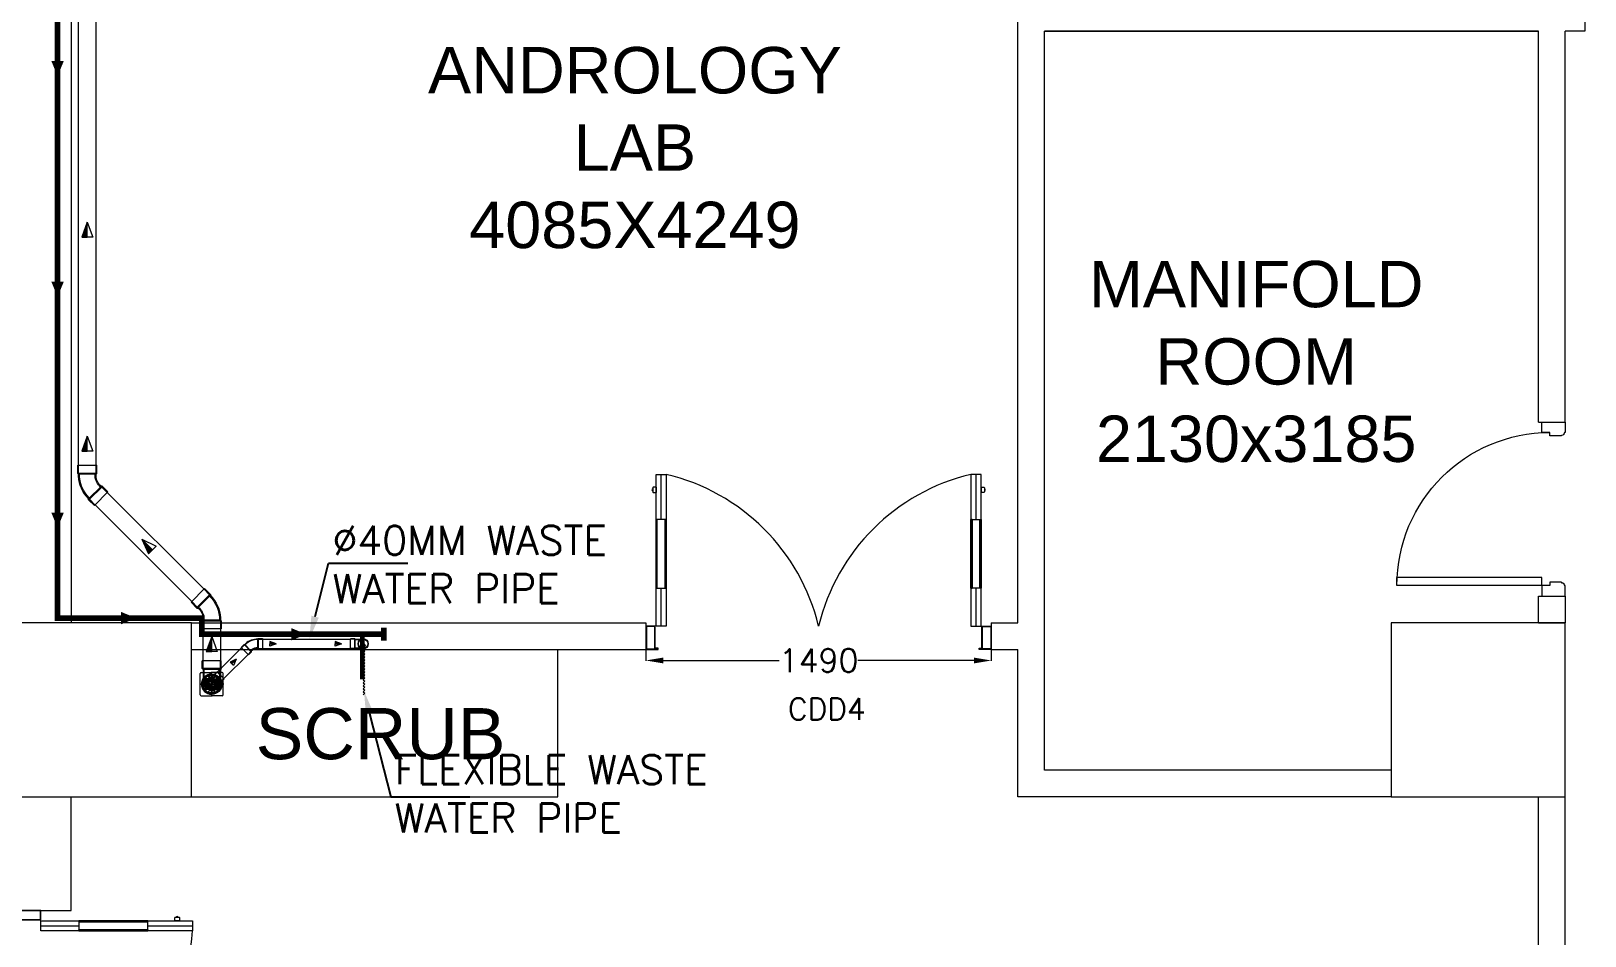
# Model space of a CAD drawing. Extents: x 3505867 to 4040009, y -660366 to -590408.
# Drawn here: x 3858648 to 3865352, y -603838 to -599938 of the extents above; entities that cross this region are included whole.
import ezdxf
from ezdxf import colors
from ezdxf.entities.mleader import LeaderData, LeaderLine
from ezdxf.math import Vec2, Vec3

# ---------------------------------------------------------------- set-up
doc = ezdxf.new("R2010")
doc.units = 0
doc.header["$LTSCALE"] = 6
doc.header["$MEASUREMENT"] = 0
doc.linetypes.add('AI9-LType1', pattern=[1.875, 1.25, -0.625])
doc.linetypes.add('CENTER2', pattern=[1.125, 0.75, -0.125, 0.125, -0.125])
doc.layers.get('0').update_dxf_attribs({"linetype": 'CONTINUOUS', "lineweight": 0})
doc.layers.get('Defpoints').update_dxf_attribs({"linetype": 'CONTINUOUS', "lineweight": 0})
for name, color, linetype, lineweight in [('1200 Door', 144, 'CONTINUOUS', 0), ('22-FTfix', 8, 'CONTINUOUS', 0), ('COL', 5, 'CONTINUOUS', 0), ('DIM', 7, 'CONTINUOUS', 0), ('DOOR', 44, 'CONTINUOUS', 0), ('Double Leaf Door', 4, 'CONTINUOUS', 0), ('furniture', 33, 'CONTINUOUS', 0), ('PHE-SP', 1, 'CONTINUOUS', 0), ('phe-text', 1, 'CONTINUOUS', 0), ('PL- WASTE PIPE', 6, 'CONTINUOUS', 0), ('PL-SOFT  WATER SUPPLY PIPE', 162, 'CONTINUOUS', 0), ('PL-SOIL PIPE', 1, 'CONTINUOUS', 0), ('PL-WATER PIPING', 1, 'CONTINUOUS', 0), ('WALL', 10, 'CONTINUOUS', 0)]:
    doc.layers.add(name, color=color, linetype=linetype, lineweight=lineweight)
doc.styles.add('ARIAL', font='arial.ttf')
doc.styles.add('ROMANS', font='romans.shx')
doc.styles.get("Standard").update_dxf_attribs({"font": 'SIMPLEX'})
doc.dimstyles.new('AEPL1', dxfattribs={"dimtxt": 100, "dimasz": 75, "dimexe": 1.25, "dimexo": 50, "dimtad": 0, "dimdec": 0, "dimtxsty": 'ROMANS', "dimcen": 2.5, "dimclrd": 7, "dimclre": 7, "dimadec": 0, "dimazin": 0, "dimtfac": 1, "dimtdec": 0, "dimtmove": 0, "dimatfit": 3, "dimfxl": 1, "dimlwd": 0, "dimlwe": 0, "dimarcsym": 0})

# ---------------------------------------------------------------- blocks, each defined once
blk = doc.blocks.new('750')
at = {"layer": 'DOOR'}
for p, q in [((-50, 705), (-47.5, 705)), ((-35, 690), (-35, 692.5)), ((50, 45), (50, 80)), ((50, 80), (675, 80)), ((675, 45), (675, 80)), ((-50, 45), (-47.5, 45)), ((-35, 60), (-35, 57.5)), ((50, 45), (675, 45))]:
    blk.add_line(p, q, dxfattribs=at)
for points in [[(15, 690), (15, 705), (50, 705), (50, 750), (-50, 750), (-50, 705)], [(-35, 690), (15, 690)], [(15, 60), (15, 45), (50, 45), (50, 0), (-50, 0), (-50, 45)], [(-35, 60), (15, 60)]]:
    blk.add_lwpolyline(points, dxfattribs=at)
for centre, start, end in [((-35, 705), 180, 270), ((-35, 45), 90, 180)]:
    blk.add_arc(centre, 12.5, start, end, dxfattribs=at)
at = {"layer": 'DOOR', "color": 145}
blk.add_arc((15, 45), 660, 0, 90, dxfattribs=at)
blk = doc.blocks.new('*D605')
at = {"layer": 'Defpoints', "color": 0, "linetype": 'ByBlock', "transparency": 16777216}
for p in [(-26230, 11392.2), (-24740, 11392.2), (-24740, 11287.3)]:
    blk.add_point(p, dxfattribs=at)
at = {"layer": 'DIM', "color": 7, "linetype": 'ByBlock', "lineweight": 0, "transparency": 16777216}
for p, q in [((-26230, 11342.2), (-26230, 11286.1)), ((-24740, 11342.2), (-24740, 11286.1)), ((-26155, 11287.3), (-25654.7, 11287.3)), ((-24815, 11287.3), (-25315.3, 11287.3))]:
    blk.add_line(p, q, dxfattribs=at)
at = {"layer": 'DIM', "color": 7, "linetype": 'ByBlock', "transparency": 16777216}
for points in [[(-26155, 11299.8), (-26155, 11274.8), (-26230, 11287.3)], [(-24815, 11299.8), (-24815, 11274.8), (-24740, 11287.3)]]:
    blk.add_solid(points, dxfattribs=at)
at = {"layer": 'DIM', "color": 0, "linetype": 'ByBlock', "transparency": 16777216, "insert": (-25485, 11287.3), "char_height": 100, "attachment_point": 5, "style": 'ROMANS'}
blk.add_mtext('1490', dxfattribs=at)
blk = doc.blocks.new('1500x2100x100 DD')
at = {"layer": 'Double Leaf Door'}
for points in [[(49.2, 263.9), (54.1, 263.9), (54.1, 560.4), (49.2, 560.4)], [(92.8, 560.4), (87.8, 560.4), (87.8, 263.9), (92.8, 263.9)], [(1407.2, 560.4), (1412.2, 560.4), (1412.2, 263.9), (1407.2, 263.9)], [(1450.8, 263.9), (1445.9, 263.9), (1445.9, 560.4), (1450.8, 560.4)]]:
    blk.add_hatch(color=6, dxfattribs=at).paths.add_polyline_path(points)
at = {"layer": 'Double Leaf Door', "color": 8}
for p, q in [((49.2, 100), (49.2, 754.2)), ((49.2, 754.2), (92.8, 754.2)), ((71, 560.4), (71, 754.2)), ((92.8, 754.2), (92.8, 100)), ((1450.8, 754.2), (1407.2, 754.2)), ((1407.2, 754.2), (1407.2, 100)), ((1429, 560.4), (1429, 754.2)), ((1450.8, 100), (1450.8, 754.2)), ((34.8, 696.7), (34.8, 678.8)), ((49.2, 698.7), (36.7, 698.7)), ((36.7, 676.8), (49.2, 676.8)), ((49.2, 698.7), (49.2, 676.8)), ((1450.8, 698.7), (1463.3, 698.7)), ((1450.8, 698.7), (1450.8, 676.8)), ((1463.3, 676.8), (1450.8, 676.8)), ((1465.2, 696.7), (1465.2, 678.8)), ((71, 100), (71, 263.9)), ((1429, 100), (1429, 263.9)), ((5, 100), (5, 0)), ((45.2, 100), (5, 100)), ((7, 98), (7, 2)), ((43.2, 98), (7, 98)), ((43.2, 3), (43.2, 98)), ((45.2, 5), (45.2, 100)), ((92.8, 100), (49.2, 100)), ((1407.2, 100), (1450.8, 100)), ((1454.8, 5), (1454.8, 100)), ((1454.8, 100), (1495, 100)), ((1456.8, 3), (1456.8, 98)), ((1456.8, 98), (1493, 98)), ((1493, 98), (1493, 2)), ((1495, 100), (1495, 0)), ((5, 0), (45.2, 0)), ((7, 2), (45.2, 2)), ((55.1, 3), (43.2, 3)), ((57.1, 5), (45.2, 5)), ((45.2, 2), (55.1, 2)), ((45.2, 0), (57.1, 0)), ((55.1, 2), (55.1, 3)), ((57.1, 0), (57.1, 5)), ((1442.9, 0), (1442.9, 5)), ((1442.9, 5), (1454.8, 5)), ((1454.8, 0), (1442.9, 0)), ((1444.9, 2), (1444.9, 3)), ((1444.9, 3), (1456.8, 3)), ((1454.8, 2), (1444.9, 2)), ((1493, 2), (1454.8, 2)), ((1495, 0), (1454.8, 0))]:
    blk.add_line(p, q, dxfattribs=at)
at = {"layer": 'Double Leaf Door', "color": 6}
for p, q in [((92.8, 560.4), (49.2, 560.4)), ((49.2, 560.4), (49.2, 263.9)), ((54.1, 263.9), (54.1, 560.4)), ((87.8, 263.9), (87.8, 560.4)), ((92.8, 263.9), (92.8, 560.4)), ((1407.2, 263.9), (1407.2, 560.4)), ((1407.2, 560.4), (1450.8, 560.4)), ((1412.2, 263.9), (1412.2, 560.4)), ((1445.9, 263.9), (1445.9, 560.4)), ((1450.8, 560.4), (1450.8, 263.9)), ((49.2, 263.9), (92.8, 263.9)), ((1450.8, 263.9), (1407.2, 263.9))]:
    blk.add_line(p, q, dxfattribs=at)
at = {"layer": 'Double Leaf Door', "color": 6, "ltscale": 100}
for p, q in [((87.8, 560.4), (87.8, 263.9)), ((1412.2, 560.4), (1412.2, 263.9))]:
    blk.add_line(p, q, dxfattribs=at)
at = {"layer": 'Double Leaf Door', "color": 6}
for points in [[(49.2, 560.4), (49.2, 263.9), (54.1, 263.9), (54.1, 560.4), (49.2, 560.4)], [(92.8, 560.4), (92.8, 263.9), (87.8, 263.9), (87.8, 560.4), (92.8, 560.4)], [(1407.2, 560.4), (1407.2, 263.9), (1412.2, 263.9), (1412.2, 560.4), (1407.2, 560.4)], [(1450.8, 560.4), (1450.8, 263.9), (1445.9, 263.9), (1445.9, 560.4), (1450.8, 560.4)]]:
    blk.add_lwpolyline(points, dxfattribs=at)
at = {"layer": 'Double Leaf Door', "ltscale": 5000}
for points in [[(49.2, 560.4), (49.2, 263.9), (54.1, 263.9), (54.1, 560.4), (49.2, 560.4)], [(1450.8, 560.4), (1450.8, 263.9), (1445.9, 263.9), (1445.9, 560.4), (1450.8, 560.4)]]:
    blk.add_lwpolyline(points, dxfattribs=at)
at = {"layer": 'Double Leaf Door', "color": 8}
for centre, radius, start, end in [((-111.3, -108), 886, 13.57447, 76.68363), ((1611.3, -108), 886, 103.31637, 166.42553), ((34.8, 687.7), 3.72, 90, 270), ((36.7, 696.7), 1.98, 90, 180), ((36.7, 678.8), 1.98, 180, 270), ((1463.3, 696.7), 1.98, 0, 90), ((1463.3, 678.8), 1.98, 270, 0), ((1465.2, 687.7), 3.72, 270, 90)]:
    blk.add_arc(centre, radius, start, end, dxfattribs=at)
blk = doc.blocks.new('1800x100')
at = {"layer": 'Double Leaf Door'}
for points in [[(101627.9, -31394.5), (101632.8, -31394.5), (101632.8, -31098), (101627.9, -31098)], [(101671.5, -31098), (101666.6, -31098), (101666.6, -31394.5), (101671.5, -31394.5)], [(103255.9, -31098), (103260.9, -31098), (103260.9, -31394.5), (103255.9, -31394.5)], [(103299.6, -31394.5), (103294.6, -31394.5), (103294.6, -31098), (103299.6, -31098)]]:
    blk.add_hatch(color=6, dxfattribs=at).paths.add_polyline_path(points)
at = {"layer": 'Double Leaf Door', "color": 8}
for p, q in [((101613.5, -30961.8), (101613.5, -30979.7)), ((101627.9, -30959.8), (101615.5, -30959.8)), ((101627.9, -31558.5), (101627.9, -30904.2)), ((101627.9, -30904.2), (101671.5, -30904.2)), ((101627.9, -30959.8), (101627.9, -30981.7)), ((101649.7, -31098), (101649.7, -30904.2)), ((101671.5, -30904.2), (101671.5, -31558.5)), ((103299.6, -30904.2), (103255.9, -30904.2)), ((103255.9, -30904.2), (103255.9, -31558.5)), ((103277.8, -31098), (103277.8, -30904.2)), ((103299.6, -31558.5), (103299.6, -30904.2)), ((103299.6, -30959.8), (103312, -30959.8)), ((103299.6, -30959.8), (103299.6, -30981.7)), ((103314, -30961.8), (103314, -30979.7)), ((101615.5, -30981.7), (101627.9, -30981.7)), ((103312, -30981.7), (103299.6, -30981.7)), ((101649.7, -31558.5), (101649.7, -31394.5)), ((103277.8, -31558.5), (103277.8, -31394.5)), ((101583.7, -31558.5), (101583.7, -31658.5)), ((101623.9, -31558.5), (101583.7, -31558.5)), ((101585.7, -31560.5), (101585.7, -31656.5)), ((101621.9, -31560.5), (101585.7, -31560.5)), ((101621.9, -31655.5), (101621.9, -31560.5)), ((101623.9, -31653.5), (101623.9, -31558.5)), ((101671.5, -31558.5), (101627.9, -31558.5)), ((103255.9, -31558.5), (103299.6, -31558.5)), ((103303.6, -31653.5), (103303.6, -31558.5)), ((103303.6, -31558.5), (103343.7, -31558.5)), ((103305.5, -31655.5), (103305.5, -31560.5)), ((103305.5, -31560.5), (103341.8, -31560.5)), ((103341.8, -31560.5), (103341.8, -31656.5)), ((103343.7, -31558.5), (103343.7, -31658.5)), ((101583.7, -31658.5), (101623.9, -31658.5)), ((101585.7, -31656.5), (101623.9, -31656.5)), ((101633.8, -31655.5), (101621.9, -31655.5)), ((101635.8, -31653.5), (101623.9, -31653.5)), ((101623.9, -31656.5), (101633.8, -31656.5)), ((101623.9, -31658.5), (101635.8, -31658.5)), ((101633.8, -31656.5), (101633.8, -31655.5)), ((101635.8, -31658.5), (101635.8, -31653.5)), ((103291.6, -31658.5), (103291.6, -31653.5)), ((103291.6, -31653.5), (103303.6, -31653.5)), ((103303.6, -31658.5), (103291.6, -31658.5)), ((103293.6, -31656.5), (103293.6, -31655.5)), ((103293.6, -31655.5), (103305.5, -31655.5)), ((103303.6, -31656.5), (103293.6, -31656.5)), ((103341.8, -31656.5), (103303.6, -31656.5)), ((103343.7, -31658.5), (103303.6, -31658.5))]:
    blk.add_line(p, q, dxfattribs=at)
at = {"layer": 'Double Leaf Door', "color": 6}
for p, q in [((101671.5, -31098), (101627.9, -31098)), ((101627.9, -31098), (101627.9, -31394.5)), ((101632.8, -31394.5), (101632.8, -31098)), ((101666.6, -31394.5), (101666.6, -31098)), ((101671.5, -31394.5), (101671.5, -31098)), ((103255.9, -31394.5), (103255.9, -31098)), ((103255.9, -31098), (103299.6, -31098)), ((103260.9, -31394.5), (103260.9, -31098)), ((103294.6, -31394.5), (103294.6, -31098)), ((103299.6, -31098), (103299.6, -31394.5)), ((101627.9, -31394.5), (101671.5, -31394.5)), ((103299.6, -31394.5), (103255.9, -31394.5))]:
    blk.add_line(p, q, dxfattribs=at)
at = {"layer": 'Double Leaf Door', "color": 6, "ltscale": 100}
for p, q in [((101666.6, -31098), (101666.6, -31394.5)), ((103260.9, -31098), (103260.9, -31394.5))]:
    blk.add_line(p, q, dxfattribs=at)
at = {"layer": 'Double Leaf Door', "color": 6}
for points in [[(101627.9, -31098), (101627.9, -31394.5), (101632.8, -31394.5), (101632.8, -31098), (101627.9, -31098)], [(101671.5, -31098), (101671.5, -31394.5), (101666.6, -31394.5), (101666.6, -31098), (101671.5, -31098)], [(103255.9, -31098), (103255.9, -31394.5), (103260.9, -31394.5), (103260.9, -31098), (103255.9, -31098)], [(103299.6, -31098), (103299.6, -31394.5), (103294.6, -31394.5), (103294.6, -31098), (103299.6, -31098)]]:
    blk.add_lwpolyline(points, dxfattribs=at)
at = {"layer": 'Double Leaf Door', "ltscale": 5000}
for points in [[(101627.9, -31098), (101627.9, -31394.5), (101632.8, -31394.5), (101632.8, -31098), (101627.9, -31098)], [(103299.6, -31098), (103299.6, -31394.5), (103294.6, -31394.5), (103294.6, -31098), (103299.6, -31098)]]:
    blk.add_lwpolyline(points, dxfattribs=at)
at = {"layer": 'Double Leaf Door', "color": 8}
for centre, radius, start, end in [((101613.5, -30970.7), 3.72, 90, 270), ((101615.5, -30961.8), 1.98, 90, 180), ((101601.6, -31795.7), 894.2, 15.3848, 85.51147), ((103268.8, -31726.5), 822.4, 90.89566, 168.20807), ((103312, -30961.8), 1.98, 0, 90), ((103314, -30970.7), 3.72, 270, 90), ((101615.5, -30979.7), 1.98, 180, 270), ((103312, -30979.7), 1.98, 270, 0)]:
    blk.add_arc(centre, radius, start, end, dxfattribs=at)
blk = doc.blocks.new('RISER UP 100')
at = {"color": 0, "linetype": 'Continuous'}
for p, q in [((-98.5, 60), (-148.5, 60)), ((-148.5, -60), (-148.5, 60)), ((-98.5, 60), (-93.5, 55)), ((-93.5, 55), (-24, 55)), ((-98.5, -60), (-148.5, -60)), ((-98.5, -60), (-93.5, -55)), ((-93.5, -55), (-24, -55))]:
    blk.add_line(p, q, dxfattribs=at)
at = {"color": 8, "linetype": 'Continuous', "lineweight": 0, "ltscale": 0.005}
for p, q in [((-98.5, 55), (-148.5, 55)), ((-98.5, -55), (-98.5, 55)), ((-98.5, 55), (-93.5, 50)), ((-93.5, -50), (-93.5, 50)), ((-93.5, 50), (-33.2, 50)), ((-98.5, -55), (-148.5, -55)), ((-98.5, -55), (-93.5, -50)), ((-93.5, -50), (-33.2, -50))]:
    blk.add_line(p, q, dxfattribs=at)
at = {"color": 8, "linetype": 'CENTER2', "lineweight": 0}
for p, q in [((-15, 0), (15, 0)), ((0, 15), (0, -15))]:
    blk.add_line(p, q, dxfattribs=at)
at = {"color": 0, "linetype": 'Continuous'}
blk.add_circle((0, 0), 60, dxfattribs=at)
at = {"color": 8, "linetype": 'Continuous', "lineweight": 0, "ltscale": 0.005}
blk.add_circle((0, 0), 55, dxfattribs=at)
at = {"color": 8, "linetype": 'Continuous', "lineweight": 0}
for centre, start, end in [((0, 27.5), 90, 270), ((0, -27.5), 270, 90)]:
    blk.add_arc(centre, 27.5, start, end, dxfattribs=at)
blk = doc.blocks.new('A$C525867A1')
at = {"layer": '22-FTfix', "color": 1, "lineweight": 0}
for p, q in [((-3.7, 76.6), (-40.1, 40.1)), ((76.4, 3.7), (3.3, 76.6)), ((-76.6, 3.5), (-40.1, 40.1)), ((42, 42.1), (-42, -42.1)), ((-3.5, -76.4), (-76.6, -3.4)), ((3.4, -76.4), (39.9, -39.8)), ((76.4, -3.3), (39.9, -39.8))]:
    blk.add_line(p, q, dxfattribs=at)
at = {"layer": '22-FTfix', "color": 1, "linetype": 'AI9-LType1', "lineweight": 0}
blk.add_line((42, -41.9), (-42.2, 42.1), dxfattribs=at)
at = {"layer": '22-FTfix', "color": 3, "lineweight": 0}
for p, q in [((-18.4, 18.3), (-39.5, -2.8)), ((-10.4, 10.4), (-35.8, -15.1)), ((-14.5, 14.5), (-35.7, -6.6)), ((-23.3, 23.2), (-32.4, 14)), ((-6.5, 6.5), (-31.9, -18.9)), ((-23.3, 23.2), (-14.1, 32.4)), ((-18.4, 18.3), (2.7, 39.5)), ((-14.5, 14.5), (6.6, 35.7)), ((-10.4, 10.4), (15, 35.8)), ((-6.5, 6.5), (18.9, 32)), ((-1.9, 1.2), (-1.5, 1.5)), ((-1.4, 0.7), (-1.9, 1.2)), ((-1.2, 1.9), (-1.5, 1.5)), ((-0.7, 1.4), (-1.2, 1.9)), ((1.2, 1.9), (0.7, 1.4)), ((1.9, 1.2), (1.2, 1.9)), ((1.9, 1.2), (1.4, 0.7)), ((5.2, 9.3), (24.6, 28.7)), ((6.5, -6.5), (31.9, 18.9)), ((9.2, 5.2), (28.6, 24.6)), ((10.4, -10.4), (35.8, 15.1)), ((14.5, -14.5), (35.7, 6.6)), ((18.4, -18.3), (39.5, 2.8)), ((-9.2, -5.2), (-28.6, -24.6)), ((-5.2, -9.3), (-24.6, -28.7)), ((6.5, -6.5), (-18.9, -32)), ((10.4, -10.4), (-15, -35.8)), ((14.5, -14.5), (-6.6, -35.7)), ((18.4, -18.3), (-2.7, -39.5)), ((-1.9, -1.2), (-1.4, -0.7)), ((-1.2, -1.9), (-1.9, -1.2)), ((-1.2, -1.9), (-0.7, -1.4)), ((1.2, -1.9), (0.7, -1.4)), ((1.2, -1.9), (1.5, -1.5)), ((1.9, -1.2), (1.4, -0.7)), ((1.9, -1.2), (1.5, -1.5)), ((23.3, -23.2), (14.1, -32.4)), ((23.3, -23.2), (32.4, -14))]:
    blk.add_line(p, q, dxfattribs=at)
at = {"layer": '22-FTfix', "color": 1, "lineweight": 0}
blk.add_circle((-0.1, 0.1), 49.4, dxfattribs=at)
at = {"layer": '22-FTfix', "color": 3, "lineweight": 0}
for centre, radius in [((0, 0), 45.2), ((-0.1, -0.1), 44.9), ((0, 0), 4.18), ((0, 0), 3.93)]:
    blk.add_circle(centre, radius, dxfattribs=at)
at = {"layer": '22-FTfix', "color": 1, "lineweight": 0}
for points in [[(3.3, 76.6), (1.4, 78.5), (-1.8, 78.5), (-3.7, 76.6)], [(-76.6, 3.5), (-78.5, 1.6), (-78.5, -1.5), (-76.6, -3.4)], [(76.4, -3.3), (78.3, -1.4), (78.3, 1.8), (76.4, 3.7)], [(-3.5, -76.4), (-1.6, -78.3), (1.5, -78.3), (3.4, -76.4)]]:
    blk.add_open_spline(points, degree=3, dxfattribs=at)
for points in [[(-35.3, 35.2), (-54.6, 15.8), (-54.6, -15.7), (-35.2, -35), (-15.8, -54.4), (15.7, -54.4), (35, -35)], [(-35.3, 35.2), (-15.9, 54.6), (15.5, 54.6), (35, 35.3), (54.4, 15.9), (54.4, -15.6), (35, -35)]]:
    blk.add_open_spline(points, degree=3, knots=[0, 0, 0, 0, 1, 1, 1, 2, 2, 2, 2], dxfattribs=at)
at = {"layer": '22-FTfix', "color": 3, "lineweight": 0}
for points in [[(-36.8, 17.1), (-37.4, 15.7), (-36.8, 14.1), (-35.5, 13.5), (-34.4, 13), (-33.2, 13.2), (-32.4, 14)], [(-14.1, 32.4), (-13, 33.4), (-13, 35.2), (-14.1, 36.2), (-14.9, 37), (-16.1, 37.2), (-17.2, 36.7)], [(6.6, 35.7), (7.6, 36.7), (7.6, 38.5), (6.6, 39.5), (5.5, 40.6), (3.8, 40.6), (2.7, 39.5)], [(5.2, 9.3), (4.1, 8.1), (4.1, 6.3), (5.2, 5.2), (6.3, 4.1), (8.1, 4.1), (9.2, 5.2)], [(18.9, 32), (19.9, 33), (19.9, 34.8), (18.9, 35.8), (17.8, 36.9), (16.1, 36.9), (15, 35.8)], [(28.6, 24.6), (29.7, 25.7), (29.7, 27.6), (28.6, 28.7), (27.5, 29.8), (25.7, 29.8), (24.6, 28.7)], [(35.8, 15.1), (36.8, 16.2), (36.8, 17.9), (35.8, 18.9), (34.7, 20), (33, 20), (31.9, 18.9)], [(39.5, 2.8), (40.6, 3.9), (40.5, 5.6), (39.5, 6.6), (38.4, 7.7), (36.7, 7.7), (35.7, 6.6)], [(-39.5, -2.8), (-40.6, -3.9), (-40.5, -5.6), (-39.5, -6.6), (-38.4, -7.7), (-36.7, -7.7), (-35.7, -6.6)], [(-35.8, -15.1), (-36.8, -16.2), (-36.8, -17.9), (-35.8, -18.9), (-34.7, -20), (-33, -20), (-31.9, -18.9)], [(-28.6, -24.6), (-29.7, -25.7), (-29.7, -27.6), (-28.6, -28.7), (-27.5, -29.8), (-25.7, -29.8), (-24.6, -28.7)], [(-18.9, -32), (-19.9, -33), (-19.9, -34.8), (-18.9, -35.8), (-17.8, -36.9), (-16.1, -36.9), (-15, -35.8)], [(-5.2, -9.3), (-4.1, -8.1), (-4.1, -6.3), (-5.2, -5.2), (-6.3, -4.1), (-8.1, -4.1), (-9.2, -5.2)], [(-6.6, -35.7), (-7.6, -36.7), (-7.6, -38.4), (-6.6, -39.5), (-5.5, -40.6), (-3.8, -40.6), (-2.7, -39.5)], [(14.1, -32.4), (13, -33.4), (13, -35.1), (14.1, -36.2), (14.9, -37), (16.1, -37.2), (17.2, -36.7)], [(36.8, -17.1), (37.4, -15.7), (36.8, -14.1), (35.5, -13.5), (34.4, -13), (33.2, -13.2), (32.4, -14)]]:
    blk.add_open_spline(points, degree=3, knots=[0, 0, 0, 0, 1, 1, 1, 2, 2, 2, 2], dxfattribs=at)
for points in [[(-28.7, 28.6), (-32, 25.3), (-34.8, 21.4), (-36.8, 17.1)], [(-17.2, 36.7), (-21.4, 34.7), (-25.3, 32), (-28.7, 28.6)], [(-1.4, -0.7), (-1, -0.3), (-1, 0.3), (-1.4, 0.7)], [(-0.7, 1.4), (-0.3, 1), (0.3, 1), (0.7, 1.4)], [(1.4, 0.7), (1, 0.3), (1, -0.3), (1.4, -0.7)], [(0.7, -1.4), (0.3, -1), (-0.3, -1), (-0.7, -1.4)], [(17.2, -36.7), (21.4, -34.7), (25.3, -32), (28.7, -28.6)], [(28.7, -28.6), (32, -25.3), (34.8, -21.4), (36.8, -17.1)]]:
    blk.add_open_spline(points, degree=3, dxfattribs=at)
blk = doc.blocks.new('G$C6D3250BF')
at = {"layer": 'PL- WASTE PIPE', "linetype": 'ByBlock', "ltscale": 5, "xscale": -0.08841918452952499, "yscale": 0.08841918454157253, "zscale": 0.08841918448567115, "rotation": 225.0593839872961}
blk.add_blockref('A$C525867A1', (0, 0), dxfattribs=at)
blk = doc.blocks.new('100 ELBOW')
at = {"color": 0, "linetype": 'Continuous'}
for p, q in [((-77.3, 0.5), (-85.9, -8)), ((72.2, 60.9), (66.6, 55.2)), ((72.2, 60.9), (123.7, 60.9)), ((123.7, 60.9), (123.7, -60.9)), ((-94.1, -8), (-130.6, -44.4)), ((-130.6, -44.4), (-44.4, -130.6)), ((-94.1, -8), (-85.9, -8)), ((-8, -94.1), (-44.4, -130.6)), ((-0.4, -78.2), (-8, -85.8)), ((-8, -94.1), (-8, -85.8)), ((72.2, -60.9), (66.4, -55.1)), ((72.2, -60.9), (123.7, -60.9))]:
    blk.add_line(p, q, dxfattribs=at)
at = {"color": 8, "linetype": 'Continuous', "lineweight": 0, "ltscale": 0.005}
for p, q in [((68.7, -49.1), (68.7, 49.1)), ((74.6, 55), (68.9, 49.3)), ((74.6, -55), (74.6, 55)), ((74.6, 55), (123.7, 55)), ((-91.7, -13.9), (-126.4, -48.6)), ((-91.7, -13.9), (-13.9, -91.7)), ((-91.7, -13.9), (-83.3, -13.9)), ((-83.4, -13.9), (-13.9, -83.3)), ((-13.9, -91.7), (-48.6, -126.4)), ((-4.5, -73.9), (-13.9, -83.3)), ((-13.9, -91.7), (-13.9, -83.3)), ((74.6, -55), (68.9, -49.3)), ((74.6, -55), (123.7, -55))]:
    blk.add_line(p, q, dxfattribs=at)
at = {"color": 8, "linetype": 'Continuous', "ltscale": 0.005}
blk.add_line((-72.3, -2.8), (-73.3, -3.7), dxfattribs=at)
at = {"color": 8, "linetype": 'Continuous', "lineweight": 0, "ltscale": 0.005}
for centre, radius, start, end in [((61.5, -148.1), 197.5, 87.86176, 137.18), ((60.9, -147.1), 98.2, 85.3383, 131.76601)]:
    blk.add_arc(centre, radius, start, end, dxfattribs=at)
at = {"color": 0, "linetype": 'Continuous'}
for centre, radius, start, end in [((61.6, -148.2), 203.5, 88.5977, 133.05078), ((60.9, -147.1), 92.3, 86.66432, 131.66432)]:
    blk.add_arc(centre, radius, start, end, dxfattribs=at)
blk = doc.blocks.new('A$C0B1B3CFA')
at = {"layer": 'PHE-SP'}
h = blk.add_hatch(color=7, dxfattribs=at)
h.dxf.hatch_style = 1
h.paths.add_polyline_path([(-0.0495, 0.0226), (-0.0495, 0), (0.0124, 0)])
at = {"layer": 'PHE-SP', "color": 7}
for points in [[(-0.0495, 0), (0.0124, 0), (-0.0495, 0.0226), (-0.0495, 0)], [(-0.0495, 0), (0.0124, 0), (-0.0495, -0.0226), (-0.0495, 0)]]:
    blk.add_lwpolyline(points, dxfattribs=at)
blk = doc.blocks.new('Z$W@#3BD47561')
at = {"layer": 'PHE-SP', "xscale": 49.00933755098914, "yscale": 49.00933755098914, "zscale": 49.00933755098914, "rotation": 270}
blk.add_blockref('A$C0B1B3CFA', (0, 0), dxfattribs=at)
blk = doc.blocks.new('Z$W@#4AA511D8')
at = {"layer": 'phe-text', "linetype": 'ByBlock', "lineweight": -2, "ltscale": 0.5, "xscale": 0.0244727334018079, "yscale": 0.0244727334018079, "zscale": 0.0244727334018079, "rotation": 270}
blk.add_blockref('Z$W@#3BD47561', (0.0148, 0), dxfattribs=at)
blk = doc.blocks.new('aa')
at = {"layer": 'PL- WASTE PIPE', "color": 4, "ltscale": 5}
for p, q in [((-2.73, 0.11), (-2.56, -0.11)), ((-2.56, -0.11), (-2.35, 0.11)), ((-2.35, 0.11), (-2.18, -0.11)), ((-2.18, -0.11), (-1.97, 0.11)), ((-1.97, 0.11), (-1.81, -0.11)), ((-1.81, -0.11), (-1.6, 0.11)), ((-1.6, 0.11), (-1.43, -0.11)), ((-1.43, -0.11), (-1.22, 0.11)), ((-1.22, 0.11), (-1.05, -0.11)), ((-1.05, -0.11), (-0.84, 0.11)), ((-0.84, 0.11), (-0.67, -0.11)), ((-0.67, -0.11), (-0.46, 0.11)), ((-0.46, 0.11), (-0.29, -0.11)), ((-0.29, -0.11), (-0.08, 0.11)), ((-0.08, 0.11), (0.08, -0.11)), ((0.08, -0.11), (0.29, 0.11)), ((0.29, 0.11), (0.46, -0.11)), ((0.46, -0.11), (0.67, 0.11)), ((0.67, 0.11), (0.84, -0.11)), ((0.84, -0.11), (1.05, 0.11)), ((1.05, 0.11), (1.22, -0.11)), ((1.22, -0.11), (1.43, 0.11)), ((1.43, 0.11), (1.6, -0.11)), ((1.6, -0.11), (1.81, 0.11)), ((1.81, 0.11), (1.97, -0.11)), ((1.97, -0.11), (2.18, 0.11)), ((2.18, 0.11), (2.35, -0.11)), ((2.35, -0.11), (2.56, 0.11)), ((2.56, 0.11), (2.73, -0.11)), ((2.73, -0.11), (2.94, 0.11)), ((2.94, 0.11), (3.11, -0.11)), ((3.11, -0.11), (3.32, 0.11)), ((3.32, 0.11), (3.49, -0.11)), ((3.49, -0.11), (3.7, 0.11))]:
    blk.add_line(p, q, dxfattribs=at)
blk = doc.blocks.new('CIVIL IVF')
at = {"layer": 'COL', "color": 8}
for points in [[(-28940, 10700.2), (-28190, 10700.2), (-28190, 11450.2), (-28940, 11450.2)], [(-22265, 10700.2), (-22265, 11450.2), (-23015, 11450.2), (-23015, 10700.2)]]:
    blk.add_lwpolyline(points, close=True, dxfattribs=at)
at = {"layer": 'furniture', "color": 8, "linetype": 'Continuous'}
for p, q in [((-26610, 10700.2), (-26610, 11335.2)), ((-28190, 10700.2), (-26610, 10700.2))]:
    blk.add_line(p, q, dxfattribs=at)
at = {"layer": 'WALL', "color": 8, "linetype": 'ByBlock'}
for p, q in [((-28710, 17415.2), (-28710, 11450.2)), ((-28710, 17415.2), (-28710, 11450.2)), ((-24625, 11450.2), (-24625, 14115.2)), ((-22179.1, 14115.2), (-22179.1, 14000.2)), ((-22380, 14000.2), (-24510, 14000.2)), ((-24510, 10815.2), (-24510, 14000.2)), ((-22380, 12315.2), (-22380, 14000.2)), ((-22179.1, 14000.2), (-22265, 14000.2)), ((-22265, 12315.2), (-22265, 14000.2)), ((-22380, 12315.2), (-22265, 12315.2)), ((-22380, 11450.2), (-22380, 11565.2)), ((-22380, 11565.2), (-22265, 11565.2)), ((-22265, 11565.2), (-22265, 11450.2)), ((-22380, 11450.2), (-22265, 11450.2)), ((-24625, 10700.2), (-24625, 11335.2)), ((-23015, 10815.2), (-24510, 10815.2)), ((-28710, 10209.7), (-28710, 10699.2)), ((-23015, 10700.2), (-24625, 10700.2)), ((-22380, 9360.2), (-22380, 10700.2)), ((-22265, 9360.2), (-22265, 10700.2))]:
    blk.add_line(p, q, dxfattribs=at)
at = {"layer": 'WALL', "color": 8, "lineweight": 0}
for p, q in [((-24510, 14000.2), (-22380, 14000.2)), ((-28190, 11450.2), (-26230, 11450.2)), ((-26230, 11450.2), (-26230, 11335.2)), ((-24740, 11450.2), (-24625, 11450.2)), ((-24740, 11450.2), (-24740, 11335.2)), ((-28190, 11335.2), (-26230, 11335.2)), ((-24740, 11335.2), (-24625, 11335.2)), ((-28825, 10700.2), (-28595, 10700.2)), ((-23015, 10700.2), (-22265, 10700.2)), ((-28940, 10209.7), (-28710, 10209.7))]:
    blk.add_line(p, q, dxfattribs=at)
at = {"layer": 'WALL', "linetype": 'ByBlock'}
blk.add_line((-28577.3, 12035.1), (-28586.5, 12044.3), dxfattribs=at)
at = {"layer": 'DOOR', "color": 8, "xscale": -1}
blk.add_blockref('750', (-22315, 11565.2), dxfattribs=at)
at = {"layer": 'Double Leaf Door', "color": 8}
blk.add_blockref('1500x2100x100 DD', (-26235, 11335.2), dxfattribs=at)
at = {"layer": 'Double Leaf Door', "color": 8, "rotation": 270}
blk.add_blockref('1800x100', (2718.5, 111793.4), dxfattribs=at)
at = {"layer": '1200 Door', "color": 8, "linetype": 'ByBlock', "style": 'ROMANS'}
blk.add_text('CDD4', height=94.18, dxfattribs=at).set_placement((-25617.2, 11031.3, -35804.4))
at = {"layer": 'DIM', "color": 8, "char_height": 200, "width": 1980.803, "attachment_point": 5, "style": 'ARIAL'}
for s, insert in [('ANDROLOGY\\PLAB\\P4085X4249', (-26277.6, 13496.8)), ('MANIFOLD\\PROOM\\P2130x3185', (-23597.3, 12575))]:
    blk.add_mtext(s, dxfattribs=dict(at, insert=insert))
at = {"layer": 'furniture', "color": 8, "linetype": 'Continuous', "insert": (-27374.8, 11154), "char_height": 220.41, "width": 1257.81, "attachment_point": 5, "style": 'ARIAL'}
blk.add_mtext('\\PSCRUB', dxfattribs=at)
at = {"layer": 'DIM', "color": 8, "linetype": 'ByBlock'}
dim = blk.add_linear_dim(base=(-24740, 11287.3), p1=(-26230, 11392.2), p2=(-24740, 11392.2), dimstyle='AEPL1', dxfattribs=at)
dim.commit()
dim.dimension.update_dxf_attribs({"geometry": '*D605', "text_midpoint": (-25485, 11287.3), "dimtype": 160})

msp = doc.modelspace()

# ---------------------------------------------------------------- linework, layer by layer
at = {"layer": 'PL- WASTE PIPE', "linetype": 'ByBlock', "lineweight": 0, "ltscale": 5}
for p, q in [((3858853.4, -601809.5), (3858853.4, -597180)), ((3858928.4, -601809.5), (3858928.4, -597180)), ((3859394.3, -602344.2), (3858977.1, -601927)), ((3859341.3, -602397.2), (3858924.1, -601980)), ((3859389.9, -602514.7), (3859389.9, -602652.3)), ((3859464.9, -602514.7), (3859464.9, -602652.3))]:
    msp.add_line(p, q, dxfattribs=at)
at = {"layer": 'PL- WASTE PIPE', "color": 4, "linetype": 'ByBlock', "lineweight": 0, "ltscale": 5}
for p, q in [((3859647, -602559.1), (3860026.8, -602559.1)), ((3859451.6, -602701), (3859556.1, -602596.5)), ((3859479.9, -602729.3), (3859584.3, -602624.9)), ((3859647, -602599.1), (3860026.8, -602599.1))]:
    msp.add_line(p, q, dxfattribs=at)
at = {"layer": 'PL-SOFT  WATER SUPPLY PIPE', "color": 3, "const_width": 25}
for points in [[(3861886.1, -596468.3), (3859377.8, -596468.3), (3859377.8, -596567.2), (3858762.6, -596567.2), (3858762.6, -602468.5), (3859385.3, -602468.5), (3859385.3, -602538.1), (3860169.8, -602538.1)], [(3860169.8, -602566.3), (3860169.8, -602509.9)]]:
    msp.add_lwpolyline(points, dxfattribs=at)
at = {"layer": 'PL-SOFT  WATER SUPPLY PIPE', "color": 5, "const_width": 20}
msp.add_lwpolyline([(3860077, -602537.4), (3860077, -602732)], dxfattribs=at)
at = {"layer": 'PL-WATER PIPING', "color": 61, "true_color": 0xd8e58c}
for points in [[(3858762.6, -600067.7, 53.3, 0, 0), (3858762.6, -600132.5, 0, 0, 0)], [(3858762.6, -601018.9, 53.3, 0, 0), (3858762.6, -601083.7, 0, 0, 0)], [(3858762.6, -602014.5, 53.3, 0, 0), (3858762.6, -602079.3, 0, 0, 0)], [(3859036.8, -602468.5, 53.3, 0, 0), (3859101.6, -602468.5, 0, 0, 0)], [(3859770.5, -602538.1, 53.3, 0, 0), (3859835.3, -602538.1, 0, 0, 0)]]:
    msp.add_lwpolyline(points, format="xyseb", dxfattribs=at)

# ---------------------------------------------------------------- block references
at = {"linetype": 'ByBlock'}
msp.add_blockref('CIVIL IVF', (3887530.8, -613938.4), dxfattribs=at)
at = {"layer": 'PL- WASTE PIPE', "linetype": 'ByBlock', "ltscale": 5}
for name, p, xscale, yscale, zscale, rotation in [('100 ELBOW', (3858890.9, -601893.9), -0.6818181811568929, 0.6818181824598778, 0.6818181817632315, 134.9999999999998), ('100 ELBOW', (3859427.4, -602430.4), -0.6818181811568929, 0.6818181824598778, 0.6818181817632315, 314.9999999999998), ('RISER UP 100', (3859427.5, -602753.3), -0.6804665603485838, 0.6804665603485838, 0.6804665595408722, 89.9999999999997)]:
    msp.add_blockref(name, p, dxfattribs=dict(at, xscale=xscale, yscale=yscale, zscale=zscale, rotation=rotation))
at = {"layer": 'PL- WASTE PIPE', "color": 4, "linetype": 'ByBlock', "ltscale": 5}
for name, p, xscale, yscale, zscale, rotation in [('100 ELBOW', (3859602.1, -602579), 0.3636363632719107, 0.3636363639668352, 0.3636363635952907, 359.8159451268401), ('RISER UP 100', (3860080.8, -602579.1), 0.3637807491883915, 0.3637807491883915, 0.3637807487565851, 359.9916092639283), ('RISER UP 100', (3859427.5, -602753.3), -0.3637807491883915, 0.3637807491883917, 0.3637807487565851, 45.0083907360717)]:
    msp.add_blockref(name, p, dxfattribs=dict(at, xscale=xscale, yscale=yscale, zscale=zscale, rotation=rotation))
at = {"layer": 'PL- WASTE PIPE', "linetype": 'ByBlock', "xscale": -34.18592693661901, "yscale": 34.18592693661901, "zscale": 34.18592693661901, "rotation": 89.9999999999997}
msp.add_blockref('aa', (3860084.4, -602672.5), dxfattribs=at)
at = {"layer": 'PL- WASTE PIPE', "xscale": -10.00000000046566, "yscale": 10.00000000046566, "zscale": 10.00000000046566, "rotation": 180}
msp.add_blockref('G$C6D3250BF', (3859427.5, -602753.3), dxfattribs=at)
at = {"layer": 'PL-SOIL PIPE', "color": 1, "linetype": 'Continuous'}
for p, xscale, yscale, zscale, rotation in [((3858890.8, -600761.9), 876.8658294741393, 876.8658294741393, 876.8658294741393, 270.129995499921), ((3858890.8, -601684.1), 876.8658294741393, 876.8658294741393, 876.8658294741393, 270.129995499921), ((3859125.7, -602128.8), 876.8658294741394, 876.8658294741394, 876.8658294741394, 315.129995499921), ((3859427.4, -602547.5), 876.8658294741394, 876.8658294741394, 876.8658294741394, 270.129995499921), ((3859706.1, -602579), 368.8935589147075, 368.8935589147075, 368.8935589147075, 180.3074931846615), ((3859987.2, -602579), 368.8935589147075, 368.8935589147075, 368.8935589147075, 180.3074931846615), ((3859533.6, -602645.8), 368.8935589147082, 368.8935589147082, 368.8935589147082, 225.3074931846617)]:
    msp.add_blockref('Z$W@#4AA511D8', p, dxfattribs=dict(at, xscale=xscale, yscale=yscale, zscale=zscale, rotation=rotation))

# ---------------------------------------------------------------- texts
at = {"layer": 'PL- WASTE PIPE', "color": 4, "linetype": 'ByBlock', "lineweight": 0, "ltscale": 5, "char_height": 125, "attachment_point": 1, "style": 'ROMANS'}
for s, insert, width in [('%%c40MM WASTE WATER PIPE', (3859948.9, -602070.9), 1332.591), ('FLEXIBLE WASTE WATER PIPE', (3860217.1, -603058.9), 1524.025)]:
    msp.add_mtext(s, dxfattribs=dict(at, insert=insert, width=width))

# ---------------------------------------------------------------- leaders
at = {"layer": 'PL- WASTE PIPE', "color": 4, "linetype": 'ByBlock', "lineweight": 0, "ltscale": 5}
ml = msp.add_multileader_mtext('Standard', dxfattribs=at)
ml.set_content(' ', color=4)
ml.set_leader_properties()
ml.build(insert=Vec2(0, 0))
ml.multileader.update_dxf_attribs({"text_right_attachment_type": 6, "dogleg_length": 341.6, "arrow_head_size": 100})
ctx = ml.context
ctx.base_point, ctx.char_height, ctx.arrow_head_size, ctx.landing_gap_size, ctx.plane_origin = Vec3(3860273.2, -602232), 100, 100, 50, Vec3(3859278, -602232)
ctx.right_attachment = 6
notes = []
notes.append((ctx, [(0, (1, 1, 0), (3859931.6, -602232), (1, 0), 341.6, [(0, [(3859849, -602559.1)], 0, [])])]))
ctx.mtext.insert, ctx.mtext.flow_direction = Vec3(3860323.2, -602172), 5
ml = msp.add_multileader_mtext('Standard', dxfattribs=at)
ml.set_content(' ', color=4)
ml.set_leader_properties()
ml.build(insert=Vec2(0, 0))
ml.multileader.update_dxf_attribs({"text_right_attachment_type": 6, "dogleg_length": 341.6, "arrow_head_size": 100})
ctx = ml.context
ctx.base_point, ctx.char_height, ctx.arrow_head_size, ctx.landing_gap_size, ctx.plane_origin = Vec3(3860541.4, -603238.2), 100, 100, 50, Vec3(3859546.2, -603238.2)
ctx.right_attachment = 6
notes.append((ctx, [(0, (1, 1, 0), (3860199.8, -603238.2), (1, 0), 341.6, [(0, [(3860084.4, -602782.3)], 0, [])])]))
ctx.mtext.insert, ctx.mtext.flow_direction = Vec3(3860591.4, -603178.2), 5
for ctx, leaders in notes:
    for number, flags, end, landing, length, lines in leaders:
        leader = LeaderData()
        leader.index, (leader.has_last_leader_line, leader.has_dogleg_vector, leader.attachment_direction) = number, flags
        leader.last_leader_point, leader.dogleg_vector, leader.dogleg_length = Vec3(end), Vec3(landing), length
        for number, points, colour, breaks in lines:
            line = LeaderLine()
            line.index, line.vertices, line.color, line.breaks = number, Vec3.list(points), colors.encode_raw_color(colour), breaks
            leader.lines.append(line)
        ctx.leaders.append(leader)

doc.saveas('drawing.dxf')
